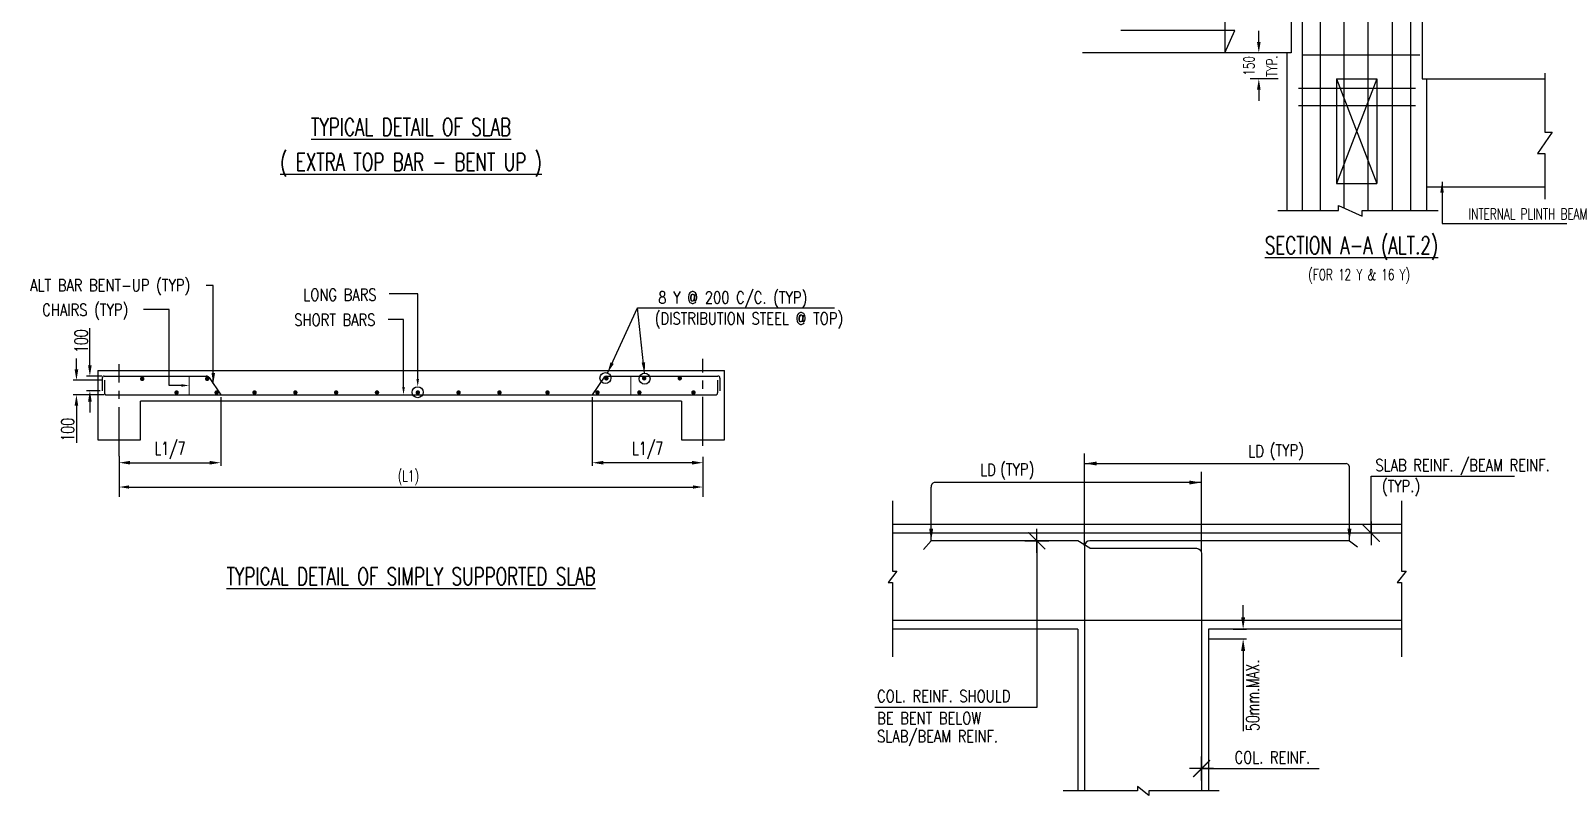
# Model space of a CAD drawing. Extents: x 520771 to 639546, y -254136 to -170582.
# Drawn here: x 583176 to 618196, y -217730 to -200186 of the extents above; entities that cross this region are included whole.
import ezdxf
from ezdxf.enums import TextEntityAlignment as Align

# ---------------------------------------------------------------- set-up
doc = ezdxf.new("R2010")
doc.units = 0
doc.header["$LTSCALE"] = 500
doc.header["$MEASUREMENT"] = 0
doc.linetypes.add('CENTER2', pattern=[1.125, 0.75, -0.125, 0.125, -0.125])
doc.layers.get('DEFPOINTS').update_dxf_attribs({"color": 4})
for name, color, linetype in [('08', 4, 'Continuous'), ('BEAM', 4, 'Continuous'), ('BRAKE LINE', 8, 'Continuous'), ('CENTERLINE', 8, 'CENTER2'), ('DIM', 5, 'Continuous'), ('DIM1', 5, 'Continuous'), ('dimention', 7, 'Continuous'), ('FOOT', 4, 'Continuous'), ('FRAME', 6, 'Continuous'), ('hat', 8, 'Continuous'), ('LINK', 2, 'Continuous'), ('other', 5, 'Continuous'), ('REINFORCEMENT', 6, 'Continuous'), ('S-SCHEDULE', 2, 'Continuous'), ('ST', 6, 'Continuous'), ('TXT', 4, 'Continuous'), ('TXT1', 2, 'Continuous')]:
    doc.layers.add(name, color=color, linetype=linetype)
doc.layers.add('HEADING-TXT', color=1, linetype='Continuous', lineweight=25)
doc.layers.add('LINE', color=253, linetype='Continuous', lineweight=18)
doc.styles.add('ROMANS', font='r.shx', dxfattribs={"width": 0.7, "bigfont": 'bigfont.shx'})
doc.styles.add('ROMENT', font='r.shx', dxfattribs={"bigfont": 'bigfont.shx'})
doc.dimstyles.new('5', dxfattribs={"dimtxt": 250, "dimasz": 250, "dimexe": 60, "dimexo": 60, "dimgap": 150, "dimtad": 1, "dimdec": 0, "dimlfac": 0.2, "dimzin": 0, "dimdsep": 46, "dimtxsty": 'ROMANS', "dimcen": -250, "dimclrd": 5, "dimclre": 5, "dimclrt": 4, "dimadec": 0, "dimazin": 0, "dimtfac": 1, "dimtdec": 0, "dimtix": 1, "dimtofl": 0, "dimtmove": 2, "dimatfit": 3, "dimfxl": 1, "dimtolj": 1, "dimtzin": 0, "dimarcsym": 0})
doc.dimstyles.new('Copy of INT2TIMES', dxfattribs={"dimtxt": 300, "dimasz": 275, "dimexe": 75, "dimexo": 75, "dimgap": 40, "dimtad": 1, "dimdec": 0, "dimlfac": 0.5, "dimrnd": 5, "dimzin": 0, "dimdsep": 46, "dimtxsty": 'ROMANS', "dimcen": -1, "dimclrd": 5, "dimclre": 5, "dimclrt": 4, "dimadec": 0, "dimazin": 0, "dimtfac": 1, "dimtdec": 0, "dimtix": 1, "dimtofl": 0, "dimtmove": 2, "dimatfit": 3, "dimfxl": 1, "dimtolj": 1, "dimtzin": 0, "dimarcsym": 0})
doc.dimstyles.new('Copy(2) of Standard', dxfattribs={"dimtxt": 300, "dimasz": 250, "dimexe": 75, "dimexo": 50, "dimgap": 50, "dimtad": 1, "dimdec": 0, "dimrnd": 5, "dimzin": 0, "dimdsep": 46, "dimtxsty": 'ROMANS', "dimcen": 0, "dimclrd": 5, "dimclre": 5, "dimclrt": 4, "dimadec": 0, "dimazin": 0, "dimtfac": 1, "dimtdec": 0, "dimtofl": 0, "dimtmove": 0, "dimatfit": 3, "dimfxl": 1, "dimtolj": 1, "dimtzin": 0, "dimarcsym": 0})
doc.dimstyles.new('dim25', dxfattribs={"dimtxt": 250, "dimasz": 250, "dimexe": 200, "dimexo": 200, "dimgap": 100, "dimtad": 1, "dimdec": 0, "dimlfac": 0.25, "dimzin": 0, "dimdsep": 46, "dimtxsty": 'ROMANS', "dimcen": 0, "dimclrd": 5, "dimclre": 5, "dimclrt": 4, "dimadec": 0, "dimazin": 0, "dimtfac": 1, "dimtdec": 0, "dimtix": 1, "dimtofl": 0, "dimtmove": 2, "dimatfit": 3, "dimfxl": 1, "dimtolj": 1, "dimtzin": 0, "dimlwd": -1, "dimlwe": -1, "dimarcsym": 0})
doc.dimstyles.new('INT$7', dxfattribs={"dimtxt": 9, "dimasz": 8, "dimexe": 8, "dimexo": 3, "dimgap": 2, "dimtad": 1, "dimdec": 0, "dimzin": 0, "dimdsep": 46, "dimtxsty": 'ROMANS', "dimblk": 'DIMTICK', "dimcen": -0.25, "dimclrd": 5, "dimclre": 5, "dimclrt": 4, "dimadec": 0, "dimazin": 0, "dimtfac": 1, "dimtdec": 0, "dimtix": 1, "dimtofl": 0, "dimtmove": 2, "dimatfit": 3, "dimldrblk": 'DIMTICK', "dimfxl": 1, "dimtolj": 1, "dimtzin": 0, "dimarcsym": 0})

# ---------------------------------------------------------------- blocks, each defined once
blk = doc.blocks.new('*D63')
at = {"layer": 'DEFPOINTS', "color": 0, "transparency": 16777216}
for p in [(587534.4605154677, -208542.4767066797), (585207.2819054092, -209942.0969559427), (587534.4605154677, -210098.1741081749)]:
    blk.add_point(p, dxfattribs=at)
at = {"layer": 'DIM', "color": 5, "lineweight": -2, "transparency": 16777216}
for p, q in [((587534.4605154677, -208592.4767066797), (587534.4605154677, -210173.1741081749)), ((585207.2819054092, -209992.0969559427), (585207.2819054092, -210173.1741081749)), ((585457.2819054092, -210098.1741081749), (587284.4605154677, -210098.1741081749))]:
    blk.add_line(p, q, dxfattribs=at)
at = {"layer": 'DIM', "color": 5, "transparency": 16777216}
for points in [[(585457.2819054092, -210056.5074415083), (585457.2819054092, -210139.8407748416), (585207.2819054092, -210098.1741081749)], [(587284.4605154677, -210056.5074415083), (587284.4605154677, -210139.8407748416), (587534.4605154677, -210098.1741081749)]]:
    blk.add_solid(points, dxfattribs=at)
at = {"layer": 'DIM', "color": 4, "transparency": 16777216, "insert": (586370.8712104384, -209819.6026796035), "char_height": 300, "attachment_point": 5, "style": 'ROMANS'}
blk.add_mtext('\\A1;L1/7', dxfattribs=at)
blk = doc.blocks.new('*D64')
at = {"layer": 'DEFPOINTS', "color": 0, "transparency": 16777216}
for p in [(584535.3178212487, -208111.06770985), (584862.6990294058, -208111.06770985), (584817.6343543178, -208445.9582972781)]:
    blk.add_point(p, dxfattribs=at)
at = {"layer": 'DIM', "color": 5, "lineweight": -2, "transparency": 16777216}
for p, q in [((584535.3178212487, -207861.06770985), (584535.3178212487, -207011.06770985)), ((584812.6990294058, -208111.06770985), (584460.3178212487, -208111.06770985)), ((584767.6343543178, -208445.9582972781), (584460.3178212487, -208445.9582972781)), ((584535.3178212487, -208695.9582972781), (584535.3178212487, -208945.9582972781))]:
    blk.add_line(p, q, dxfattribs=at)
at = {"layer": 'DIM', "color": 5, "transparency": 16777216}
for points in [[(584493.651154582, -207861.06770985), (584576.9844879153, -207861.06770985), (584535.3178212487, -208111.06770985)], [(584493.651154582, -208695.9582972781), (584576.9844879153, -208695.9582972781), (584535.3178212487, -208445.9582972781)]]:
    blk.add_solid(points, dxfattribs=at)
at = {"layer": 'DIM', "color": 4, "transparency": 16777216, "insert": (584335.3178212487, -207311.0677098499), "char_height": 300, "attachment_point": 5, "rotation": 90, "style": 'ROMANS'}
blk.add_mtext('\\A1;100', dxfattribs=at)
blk = doc.blocks.new('*D65')
at = {"layer": 'DEFPOINTS', "color": 0, "transparency": 16777216}
for p in [(584869.9218967187, -208207.5809578712), (584227.4366130915, -208542.4715452979), (584914.9865718058, -208542.4715452979)]:
    blk.add_point(p, dxfattribs=at)
at = {"layer": 'DIM', "color": 5, "lineweight": -2, "transparency": 16777216}
for p, q in [((584227.4366130915, -207957.5809578712), (584227.4366130915, -207707.5809578712)), ((584819.9218967187, -208207.5809578712), (584152.4366130915, -208207.5809578712)), ((584864.9865718058, -208542.4715452979), (584152.4366130915, -208542.4715452979)), ((584227.4366130915, -208792.4715452979), (584227.4366130915, -209642.4715452979))]:
    blk.add_line(p, q, dxfattribs=at)
at = {"layer": 'DIM', "color": 5, "transparency": 16777216}
for points in [[(584185.7699464249, -207957.5809578712), (584269.1032797581, -207957.5809578712), (584227.4366130915, -208207.5809578712)], [(584185.7699464249, -208792.4715452979), (584269.1032797581, -208792.4715452979), (584227.4366130915, -208542.4715452979)]]:
    blk.add_solid(points, dxfattribs=at)
at = {"layer": 'DIM', "color": 4, "transparency": 16777216, "insert": (584027.4366130915, -209342.4715452979), "char_height": 300, "attachment_point": 5, "rotation": 90, "style": 'ROMANS'}
blk.add_mtext('\\A1;100', dxfattribs=at)
blk = doc.blocks.new('*D66')
at = {"layer": 'DEFPOINTS', "color": 0, "transparency": 16777216}
for p in [(596050.5897270266, -208542.4767066797), (596050.5897270266, -210098.174108174), (598587.5231082311, -209942.0969559427)]:
    blk.add_point(p, dxfattribs=at)
at = {"layer": 'DIM', "color": 5, "lineweight": -2, "transparency": 16777216}
for p, q in [((596050.5897270266, -208592.4767066797), (596050.5897270266, -210173.174108174)), ((598337.5231082311, -210098.174108174), (596300.5897270266, -210098.174108174)), ((598587.5231082311, -209992.0969559427), (598587.5231082311, -210173.174108174))]:
    blk.add_line(p, q, dxfattribs=at)
at = {"layer": 'DIM', "color": 5, "transparency": 16777216}
for points in [[(596300.5897270266, -210056.5074415073), (596300.5897270266, -210139.8407748406), (596050.5897270266, -210098.174108174)], [(598337.5231082311, -210056.5074415073), (598337.5231082311, -210139.8407748406), (598587.5231082311, -210098.174108174)]]:
    blk.add_solid(points, dxfattribs=at)
at = {"layer": 'DIM', "color": 4, "transparency": 16777216, "insert": (597319.0564176289, -209819.6026796026), "char_height": 300, "attachment_point": 5, "style": 'ROMANS'}
blk.add_mtext('\\A1;L1/7', dxfattribs=at)
blk = doc.blocks.new('*D91')
at = {"layer": 'DEFPOINTS', "color": 0, "ltscale": 2, "transparency": 16777216}
for p in [(610667.1095967258, -213917.8342557422), (610123.2791232385, -214139.6315976971), (610968.9992731151, -214139.6315976971)]:
    blk.add_point(p, dxfattribs=at)
at = {"layer": 'DIM', "color": 5, "lineweight": -2, "ltscale": 2, "transparency": 16777216}
for p, q in [((610968.9992731151, -213642.8342557422), (610968.9992731151, -213367.8342557422)), ((610742.1095967258, -213917.8342557422), (611043.9992731151, -213917.8342557422)), ((610198.2791232385, -214139.6315976971), (611043.9992731151, -214139.6315976971)), ((610968.9992731151, -214414.6315976971), (610968.9992731151, -214689.6315976971))]:
    blk.add_line(p, q, dxfattribs=at)
at = {"layer": 'DIM', "color": 5, "ltscale": 2, "transparency": 16777216}
for points in [[(610923.1659397817, -213642.8342557422), (611014.8326064484, -213642.8342557422), (610968.9992731151, -213917.8342557422)], [(610923.1659397817, -214414.6315976971), (611014.8326064484, -214414.6315976971), (610968.9992731151, -214139.6315976971)]]:
    blk.add_solid(points, dxfattribs=at)
at = {"layer": 'DIM', "color": 4, "ltscale": 2, "transparency": 16777216, "insert": (611186.9992731141, -215432.4481392613), "char_height": 300, "attachment_point": 5, "rotation": 90, "style": 'ROMANS'}
blk.add_mtext('\\A1;50mm.MAX.', dxfattribs=at)
blk = doc.blocks.new('DIMTICK')
for p, q in [((-1, 0), (1, 0)), ((0, 1), (0, -1))]:
    blk.add_line(p, q)
at = {"color": 2, "const_width": 0.1}
blk.add_lwpolyline([(0.7071067811865461, 0.7071067811865461), (-0.7071067811865479, -0.7071067811865461)], dxfattribs=at)
blk = doc.blocks.new('*D92')
at = {"layer": 'DEFPOINTS', "color": 0, "transparency": 16777216}
for p in [(611328.4752827215, -200695.6671669682), (611911.3885130037, -200695.6671669682), (611971.3885130028, -201295.6671669682)]:
    blk.add_point(p, dxfattribs=at)
at = {"layer": 'DIM', "color": 5, "transparency": 16777216}
for p, q in [((611328.4752827215, -200445.6671669682), (611328.4752827215, -200195.6671669682)), ((611711.3885130037, -200695.6671669682), (611128.4752827215, -200695.6671669682)), ((611771.3885130028, -201295.6671669682), (611128.4752827215, -201295.6671669682)), ((611328.4752827215, -201545.6671669682), (611328.4752827215, -201795.6671669682))]:
    blk.add_line(p, q, dxfattribs=at)
for points in [[(611286.8086160548, -200445.6671669682), (611370.1419493881, -200445.6671669682), (611328.4752827215, -200695.6671669682)], [(611286.8086160548, -201545.6671669682), (611370.1419493881, -201545.6671669682), (611328.4752827215, -201295.6671669682)]]:
    blk.add_solid(points, dxfattribs=at)
at = {"layer": 'DIM', "color": 4, "transparency": 16777216, "insert": (611103.4752827215, -200995.6671669681), "char_height": 250, "attachment_point": 5, "rotation": 90, "style": 'ROMANS'}
blk.add_mtext('\\A1;150', dxfattribs=at)

msp = doc.modelspace()

# ---------------------------------------------------------------- linework, layer by layer
at = {"layer": '08'}
for p, q in [((584716.0260279116, -207982.7676033581), (599078.778985726, -207982.7676033571)), ((584716.0260279116, -207982.7676033581), (584716.0260279116, -209572.4108771568)), ((599078.778985726, -209572.4108771568), (599078.778985726, -207982.7676033571)), ((585698.5288828595, -209572.4108771568), (585698.5288828595, -208684.0823829829)), ((598096.2761307771, -208684.0823829829), (585698.5288828595, -208684.0823829829)), ((598096.2761307771, -208684.0823829829), (598096.2761307771, -209572.4108771568)), ((584716.0260279116, -209572.4108771568), (585698.5288828595, -209572.4108771568)), ((598096.2761307771, -209572.4108771568), (599078.778985726, -209572.4108771568))]:
    msp.add_line(p, q, dxfattribs=at)
at = {"layer": 'BEAM'}
for p, q in [((614600.7194273558, -211517.8342557413), (602933.1435074566, -211517.8342557413)), ((607176.5008998376, -213917.8342557422), (602933.1435074566, -213917.8342557422)), ((607176.5008998376, -213917.8342557422), (607176.5008998376, -217623.773119483)), ((610176.5008998367, -213917.8342557422), (610176.5008998367, -217623.773119483)), ((614600.7194273558, -213917.8342557422), (610176.5008998367, -213917.8342557422))]:
    msp.add_line(p, q, dxfattribs=at)
at = {"layer": 'BRAKE LINE', "ltscale": 2}
for points in [[(602929.0528209966, -210970.784102022), (602929.0528209966, -212586.7904075513), (603035.4118569961, -212586.7904075513), (602830.8751579162, -212848.8781039331), (602929.0528209966, -212848.8781039331), (602929.0528209966, -214552.1860706609)], [(614596.6287408939, -210970.784102022), (614596.6287408939, -212586.7904075513), (614702.9877768934, -212586.7904075513), (614498.4510778163, -212848.8781039331), (614596.6287408939, -212848.8781039331), (614596.6287408939, -214552.1860706609)], [(610423.5510535559, -217623.773119483), (608807.5447480271, -217623.773119483), (608807.5447480271, -217730.1321554839), (608545.4570516462, -217525.5954564049), (608545.4570516462, -217623.773119483), (606842.1490849175, -217623.773119483)]]:
    msp.add_lwpolyline(points, dxfattribs=at)
at = {"layer": 'CENTERLINE', "ltscale": 3}
for p, q in [((585207.2819054092, -209945.8142087798), (585207.2819054092, -207841.0907266809)), ((598587.9473437902, -209712.889284333), (598587.9473437902, -207715.607165953))]:
    msp.add_line(p, q, dxfattribs=at)
at = {"layer": 'DEFPOINTS', "color": 0, "linetype": 'ByBlock'}
for p in [(606976.5008998367, -211877.8342557413), (610176.5008998367, -213917.8342557422)]:
    msp.add_point(p, dxfattribs=at)
at = {"layer": 'DIM'}
for p, q in [((615071.3885130028, -198895.6671669682), (615071.3885130037, -201295.6671669682)), ((613111.3885130028, -201295.6671669682), (614031.3885130028, -203695.6671669682)), ((614031.3885130028, -201295.6671669682), (613111.3885130028, -203695.6671669682)), ((592049.6912058408, -208174.8424777932), (592049.6912058408, -206221.174761616)), ((586356.6339357749, -208326.7662749009), (586356.6339357749, -206587.2509318421)), ((591724.3119783171, -208362.2092275278), (591724.3119783171, -206813.8117368019)), ((598587.9473437902, -209960.4664253409), (598587.9473437902, -210881.646659884)), ((585433.2095907966, -210655.7308412262), (598362.0196584009, -210655.7308412262))]:
    msp.add_line(p, q, dxfattribs=at)
at = {"layer": 'DIM', "color": 3, "linetype": 'Continuous'}
msp.add_line((612071.3885130028, -200695.6671669682), (607289.8526378109, -200695.6671669682), dxfattribs=at)
at = {"layer": 'DIM', "color": 5}
for p, q in [((592049.6912058408, -206221.174761616), (591394.5213521833, -206221.174761616)), ((586356.6339357749, -206587.2509318421), (585763.5309044451, -206587.2509318421)), ((591724.3119783171, -206813.8117368019), (591371.7537658459, -206813.8117368019)), ((586630.135337435, -208326.7662749009), (586356.6339357749, -208326.7662749009))]:
    msp.add_line(p, q, dxfattribs=at)
at = {"layer": 'DIM', "ltscale": 2}
for p, q in [((607336.5008998367, -212007.53394037), (607336.5008998367, -209888.6144312521)), ((610011.5141895462, -212145.9460772931), (610011.5141895462, -210307.230631844)), ((610968.9992731151, -214639.6315976971), (610968.9992731151, -216256.9037858428))]:
    msp.add_line(p, q, dxfattribs=at)
at = {"layer": 'DIM'}
msp.add_lwpolyline([(617882.5756625833, -201161.8925240141), (617882.5756625833, -202519.8555658491), (618048.9398548913, -202519.8555658491), (617716.2114702764, -203006.6724357179), (617882.5756625833, -203006.6724357179), (617882.5756625833, -204053.808992992)], dxfattribs=at)
at = {"layer": 'DIM', "ltscale": 2}
for centre, start, end in [((613313.7299686477, -210208.4319820328), 349.0660354880833, 77.62532843139672), ((603911.2283451504, -210644.732113974), 102.3746715686033, 190.9339645119166)]:
    msp.add_arc(centre, 94.04733321705136, start, end, dxfattribs=at)
at = {"layer": 'DIM'}
msp.add_solid([(598362.0196584009, -210618.0688102891), (598362.0196584009, -210693.3780387513), (598587.9473437902, -210655.7308412262)], dxfattribs=at)
at = {"layer": 'DIM1'}
msp.add_lwpolyline([(611766.3885130037, -204312.3446298831), (613155.8885130009, -204312.3446298831), (613155.8885130009, -204201.3446298831), (613694.8885130028, -204444.8446298841), (613694.8885130028, -204314.3446298831), (615436.3885130028, -204314.3446298831)], dxfattribs=at)
at = {"layer": 'dimention', "color": 5, "linetype": 'ByBlock'}
msp.add_line((585207.2819054092, -209945.8142087798), (585207.2819054092, -210881.646659884), dxfattribs=at)
at = {"layer": 'dimention', "color": 5}
for points in [[(591694.2683873551, -208362.2092275278), (591754.3585359661, -208362.2092275278), (591724.3119783171, -208542.4767066797)], [(592019.6446481927, -208174.8424777932), (592079.7258967573, -208174.8424777932), (592049.6912058408, -208355.1010568997)]]:
    msp.add_solid(points, dxfattribs=at)
at = {"layer": 'dimention', "color": 5, "linetype": 'ByBlock'}
msp.add_solid([(585433.2095907966, -210618.06881029), (585433.2095907966, -210693.3780387522), (585207.2819054092, -210655.7308412262)], dxfattribs=at)
at = {"layer": 'FOOT', "linetype": 'Continuous'}
for p, q in [((612071.3885130028, -189795.6671669691), (612071.3885130028, -200695.6671669682)), ((611971.3885130028, -200695.6671669682), (611971.3885130028, -204312.3446298831)), ((613111.3885130028, -201295.6671669682), (614031.3885130028, -201295.6671669682)), ((613111.3885130028, -201295.6671669682), (613111.3885130028, -203695.6671669682)), ((614031.3885130028, -201295.6671669682), (614031.3885130028, -203695.6671669682)), ((615071.3885130037, -201295.6671669682), (617882.5756625833, -201295.6671669682)), ((615171.3885130028, -201295.6671669682), (615171.3885130028, -204314.3446298831)), ((613111.3885130028, -203695.6671669682), (614031.3885130028, -203695.6671669682)), ((615171.3885130028, -203767.8446298831), (617882.5756625833, -203767.8446298831))]:
    msp.add_line(p, q, dxfattribs=at)
at = {"layer": 'FRAME'}
for p, q in [((612743.1641998247, -204312.3446298831), (612743.1641998265, -192388.8515335911)), ((613836.4078605, -204314.3446298831), (613836.407860501, -192388.8515335911)), ((614811.3885130028, -204314.3446298831), (614811.3885130065, -192388.8515335911)), ((612331.3885130028, -204312.3446298831), (612331.388513, -195120.6671669691)), ((613281.5818069663, -204258.128149512), (613281.5818069673, -195120.6671669691)), ((614389.0196571911, -204314.3446298831), (614389.019657192, -195120.6671669691)), ((613836.407860501, -204314.3446298831), (613836.407860501, -201394.8390156089))]:
    msp.add_line(p, q, dxfattribs=at)
at = {"layer": 'hat'}
for centre in [(592049.6912058408, -208481.5380869497), (596352.6112094449, -208157.4750638318), (597249.5232276677, -208171.8609621509)]:
    msp.add_circle(centre, 126.4313196948712, dxfattribs=at)
at = {"layer": 'LINE'}
for p, q in [((586810.393916541, -208111.06770985), (586810.393916541, -208542.4767066797)), ((596932.0699224763, -208111.06770985), (596932.0699224763, -208542.4767066797))]:
    msp.add_line(p, q, dxfattribs=at)
at = {"layer": 'LINK'}
for p, q in [((612338.6509575287, -200740.5046782659), (615019.1969620802, -200740.5046782659)), ((612238.6509575287, -201508.8296556713), (614919.1969620802, -201508.8296556713)), ((612238.6509575287, -201908.8296556713), (614919.1969620802, -201908.8296556713))]:
    msp.add_line(p, q, dxfattribs=at)
at = {"layer": 'other'}
msp.add_solid([(586630.135337435, -208296.734550665), (586630.135337435, -208356.8128325472), (586810.393916541, -208326.7662749009)], dxfattribs=at)
at = {"layer": 'REINFORCEMENT', "linetype": 'Continuous'}
for p, q in [((614600.7194273558, -211717.8342557422), (602933.1435074566, -211717.8342557422)), ((603818.8750112935, -211887.601667573), (603639.9137810909, -212085.4136032698)), ((607176.5008998376, -211887.601667573), (603818.8750112935, -211887.601667573)), ((607453.0387516872, -212060.1797331039), (607176.5008998376, -211887.601667573)), ((613405.5951642462, -211887.601667573), (613593.6352101734, -212026.3739082597)), ((614600.7194273558, -213717.8342557413), (602933.1435074566, -213717.8342557413))]:
    msp.add_line(p, q, dxfattribs=at)
for points in [[(613405.5951642462, -211887.601667573), (607456.5008998367, -211887.601667573, 0.4142135623730951), (607336.5008998367, -212007.601667573), (607336.5008998367, -217623.773119483)], [(607453.0387516872, -212060.1797331039), (609896.5008998367, -212060.1797331039, -0.4142135623730895), (610016.5008998367, -212180.1797331039), (610016.5008998367, -217623.773119483)]]:
    msp.add_lwpolyline(points, format="xyb", dxfattribs=at)
at = {"layer": 'ST'}
for p, q in [((584817.6343543178, -208156.132384938), (584817.6343543178, -208445.9582972781)), ((584862.6990294058, -208111.06770985), (587203.7611471091, -208111.06770985)), ((584869.9218967187, -208207.5809578712), (584869.9218967187, -208497.4068702099)), ((587266.1059742172, -208144.2352172051), (587534.4605154677, -208542.4767066797)), ((596326.4215349026, -208133.1274068978), (596050.5897270266, -208542.4767066797)), ((596367.8864534583, -208111.06770985), (598932.1059842308, -208111.06770985)), ((598924.8831169198, -208207.5809578698), (598924.8831169198, -208497.4068702099)), ((598977.1706593216, -208156.1323849371), (598977.1706593216, -208445.9582972772)), ((584914.9865718058, -208542.4767066797), (598879.8184418308, -208542.4767066797))]:
    msp.add_line(p, q, dxfattribs=at)
at = {"layer": 'ST', "const_width": 50.69775947395322, "elevation": -1.160085e-10}
for points in [[(585710.4579121165, -208174.7119437762, 1), (585761.1496114165, -208174.7119437762, 1)], [(587198.2104846521, -208174.7119437762, 1), (587248.9021839511, -208174.7119437762, 1)], [(596348.537495482, -208162.777896589, 1), (596399.2380948283, -208162.777896589, 1)], [(597215.6882168103, -208162.277896589, 1), (597266.3799161112, -208162.277896589, 1)], [(598031.1014941384, -208162.277896589, 1), (598081.7931934393, -208162.277896589, 1)], [(586497.945910536, -208488.1092880949, 1), (586548.6376098387, -208488.1092880949, 1)], [(587465.7264931772, -208488.1092880949, -1), (587415.0229271485, -208488.1092880949, -1)], [(588335.9776209008, -208488.1092880949, -1), (588285.2740548712, -208488.1092880949, -1)], [(589271.2538613996, -208488.1092880949, -1), (589220.5502953709, -208488.1092880949, -1)], [(590206.5301018965, -208488.1092880949, -1), (590155.8265358659, -208488.1092880949, -1)], [(591141.8063423934, -208488.1092880949, -1), (591091.1027763637, -208488.1092880949, -1)], [(592077.0825828903, -208488.1092880949, -1), (592026.3790168616, -208488.1092880949, -1)], [(593012.3588233863, -208488.1092880939, -1), (592961.6552573575, -208488.1092880939, -1)], [(593947.6350638813, -208488.1092880939, -1), (593896.9314978535, -208488.1092880939, -1)], [(595050.5644183152, -208488.1092880921, -1), (594999.8608522865, -208488.1092880921, -1)], [(596145.3411750935, -208488.1092880939, 1), (596196.0328743954, -208488.1092880939, 1)], [(597104.985963057, -208488.1092880939, 1), (597155.6865624033, -208488.1092880939, 1)], [(598343.9555302917, -208488.1092880939, 1), (598394.6472295916, -208488.1092880939, 1)]]:
    msp.add_lwpolyline(points, format="xyb", close=True, dxfattribs=at)
at = {"layer": 'ST'}
for centre, radius, start, end in [((584862.6990294058, -208156.132384938), 45.06467508795791, 90, 180), ((587203.7611471091, -208186.2464042947), 75.17746821540409, 33.97377010521981, 90), ((596367.8864534583, -208161.06770985), 50, 90, 146.0267310928445), ((598932.1059842308, -208156.1323849371), 45.06467508795791, 0, 90), ((584914.9865718058, -208497.4068702099), 45.06467508795824, 180, 270), ((598879.8184418308, -208497.4068702099), 45.06467508795824, 270, 0)]:
    msp.add_arc(centre, radius, start, end, dxfattribs=at)
at = {"layer": 'TXT1'}
msp.add_lwpolyline([(610546.9405783622, -199645.0951537749), (610546.9405783622, -200695.6671669682), (610776.5443729928, -200186.861306866), (608167.4136665, -200186.861306866)], dxfattribs=at)

# ---------------------------------------------------------------- texts
at = {"layer": 'HEADING-TXT', "color": 6, "style": 'ROMANS', "width": 0.7}
for s, p in [('%%UTYPICAL DETAIL OF SLAB', (591897.4025068202, -202399.0243021737)), ('%%U( EXTRA TOP BAR - BENT UP )', (591897.4025068202, -203200.759003802)), ('%%UTYPICAL DETAIL OF SIMPLY SUPPORTED SLAB', (591897.4025068202, -212704.3486625089))]:
    msp.add_text(s, height=400, dxfattribs=at).set_placement(p, align=Align.MIDDLE_CENTER)
msp.add_text('%%uSECTION A-A (ALT.2)', height=400, dxfattribs=at).set_placement((613453.005577436, -205139.8446768139), align=Align.MIDDLE)
at = {"layer": 'S-SCHEDULE', "color": 4, "style": 'ROMANS', "width": 0.7}
msp.add_text(' (L1)', height=250, dxfattribs=at).set_placement((591775.1435170027, -210419.0153838096), align=Align.MIDDLE)
at = {"layer": 'TXT', "style": 'ROMANS', "width": 0.7}
msp.add_text('TYP.', height=250, rotation=90, dxfattribs=at).set_placement((611627.3228717663, -200999.9304373589), align=Align.MIDDLE)
at = {"layer": 'TXT'}
for s, height, style, width, p in [('INTERNAL PLINTH BEAM', 250, 'ROMANS', 0.7, (617497.4823173026, -204392.9451587147)), ('(FOR 12 Y & 16 Y)', 250, 'ROMANS', 0.7, (613629.0055774341, -205801.3446768139)), ('8 Y @ 200 C/C. (TYP)', 275, 'ROMENT', 0.8, (599271.4226006123, -206329.73165953)), ('(DISTRIBUTION STEEL @ TOP)', 275, 'ROMENT', 0.8, (599642.5719774163, -206809.032375919))]:
    msp.add_text(s, height=height, dxfattribs=dict(at, style=style, width=width)).set_placement(p, align=Align.MIDDLE)
at = {"layer": 'TXT', "linetype": 'ByBlock', "style": 'ROMANS', "width": 0.8}
msp.add_text('ALT BAR BENT-UP (TYP)', height=275, dxfattribs=at).set_placement((585000.3433582394, -206048.1473582846), align=Align.MIDDLE)
at = {"layer": 'TXT', "style": 'ROMENT', "width": 0.8}
for s, p in [('LONG BARS', (589428.1506031791, -206244.9070744089)), ('SHORT BARS', (589221.6666920439, -206822.1844595459))]:
    msp.add_text(s, height=275, dxfattribs=at).set_placement(p, align=Align.MIDDLE_LEFT)
at = {"layer": 'TXT', "linetype": 'ByBlock', "style": 'ROMANS', "width": 0.8}
msp.add_text('CHAIRS (TYP)', height=275, dxfattribs=at).set_placement((583443.6247780651, -206591.0210643372), align=Align.MIDDLE_LEFT)
at = {"layer": 'TXT', "style": 'ROMENT', "width": 0.8}
for s, p in [('LD', (611086.9420916347, -209968.8948270039)), ('(TYP)', (611577.2441380399, -209951.7639028647)), ('(TYP)', (605398.319617105, -210388.0640352087)), ('SLAB REINF. /BEAM REINF. ', (614000.4595238885, -210293.1827494612)), ('LD', (604941.4510552187, -210399.370348302)), ('(TYP.)', (614148.2203896439, -210772.9006814368)), ('COL. REINF. SHOULD', (602578.7228908709, -215589.3792313969)), ('BE BENT BELOW ', (602578.7228908709, -216097.272623055)), ('SLAB/BEAM REINF.', (602578.7228908709, -216511.2756233181)), ('COL. REINF.', (610771.8865876312, -216994.3202905499))]:
    msp.add_text(s, height=275, dxfattribs=at).set_placement(p)

# ---------------------------------------------------------------- dimensions: what is measured, and where the dimension line sits
at = {"layer": 'DIM'}
for base, p1, p2, text, dimstyle, picture, middle in [((611328.4752827215, -200695.6671669682), (611971.3885130028, -201295.6671669682), (611911.3885130037, -200695.6671669682), '150', 'dim25', '*D92', (611103.4752827215, -200995.6671669681)), ((584535.3178212487, -208111.06770985), (584817.6343543178, -208445.9582972781), (584862.6990294058, -208111.06770985), '100', 'Copy(2) of Standard', '*D64', (584335.3178212487, -207311.0677098499)), ((584227.4366130915, -208542.4715452979), (584869.9218967187, -208207.5809578712), (584914.9865718058, -208542.4715452979), '100', 'Copy(2) of Standard', '*D65', (584027.4366130915, -209342.4715452979))]:
    dim = msp.add_linear_dim(base=base, p1=p1, p2=p2, angle=90, text=text, dimstyle=dimstyle, dxfattribs=at)
    dim.commit()
    dim.dimension.update_dxf_attribs({"geometry": picture, "text_midpoint": middle})
dim = msp.add_linear_dim(base=(587534.4605154677, -210098.1741081749), p1=(585207.2819054092, -209942.0969559427), p2=(587534.4605154677, -208542.4767066797), text='L1/7', dimstyle='Copy(2) of Standard', override={"dimfxl": 60}, dxfattribs=at)
dim.commit()
dim.dimension.update_dxf_attribs({"geometry": '*D63', "text_midpoint": (586370.8712104384, -209819.6026796035)})
dim = msp.add_linear_dim(base=(596050.5897270266, -210098.174108174), p1=(598587.5231082311, -209942.0969559427), p2=(596050.5897270266, -208542.4767066797), angle=180, text='L1/7', dimstyle='Copy(2) of Standard', override={"dimfxl": 60}, dxfattribs=at)
dim.commit()
dim.dimension.update_dxf_attribs({"geometry": '*D66', "text_midpoint": (597319.0564176289, -209819.6026796026)})
at = {"layer": 'DIM', "ltscale": 2}
dim = msp.add_linear_dim(base=(610968.9992731151, -214139.6315976971), p1=(610667.1095967258, -213917.8342557422), p2=(610123.2791232385, -214139.6315976971), angle=270, text='50mm.MAX.', dimstyle='Copy of INT2TIMES', dxfattribs=at)
dim.commit()
dim.dimension.update_dxf_attribs({"geometry": '*D91', "text_midpoint": (611186.9992731141, -215432.4481392613), "dimtype": 160})

# ---------------------------------------------------------------- leaders
at = {"layer": 'DIM'}
msp.add_leader([(615529.0231933922, -203657.0046782659), (615529.0231933922, -204609.004678265), (619354.5231933913, -204609.004678265)], dimstyle='dim25', dxfattribs=at)
for points, dimstyle, override in [([(587363.9544759265, -208289.443615326), (587363.9544759265, -206032.6933037972), (587197.4366130915, -206032.6933037972)], 'Copy(2) of Standard', {"dimgap": 10, "dimtad": 0, "dimfxl": 60}), ([(613904.365721484, -211717.8342557422), (613904.365721484, -210404.986271919), (617191.5628283734, -210404.986271919)], 'INT$7', {"dimasz": 275, "dimgap": 2, "dimtad": 0, "dimfxl": 0.18}), ([(606239.7308157964, -211887.601667573), (606239.7308157964, -215713.2326084728), (602529.1601613995, -215713.2326084728)], 'INT$7', {"dimasz": 275, "dimtad": 0, "dimfxl": 0.18}), ([(610016.5008998367, -217113.8422956982), (612713.5647151584, -217113.8422956982)], 'INT$7', {"dimasz": 275, "dimtad": 0, "dimfxl": 0.18})]:
    msp.add_leader(points, dimstyle=dimstyle, override=override, dxfattribs=at)
at = {"layer": 'DIM', "color": 5}
for points in [[(596400.6838973484, -208040.5396317437), (597089.1703440028, -206548.0421663297), (601603.6604997453, -206548.0421663297)], [(597249.5232276677, -208045.4296424559), (597089.1703440028, -206548.0421663297)]]:
    msp.add_leader(points, dimstyle='5', dxfattribs=at)
at = {"layer": 'DIM', "ltscale": 2}
for points in [[(607336.5008998367, -210116.5696401962), (613333.8846464476, -210116.5696401962)], [(613406.0700085016, -211887.415098422), (613406.0700085016, -210226.2706458013)], [(603818.8750112935, -211887.601667573), (603818.8883052974, -210662.5707777411)], [(610011.5141895462, -210552.6832033878), (603891.0603733475, -210552.8697725398)]]:
    msp.add_leader(points, dimstyle='Copy of INT2TIMES', dxfattribs=at)

doc.saveas('drawing.dxf')
